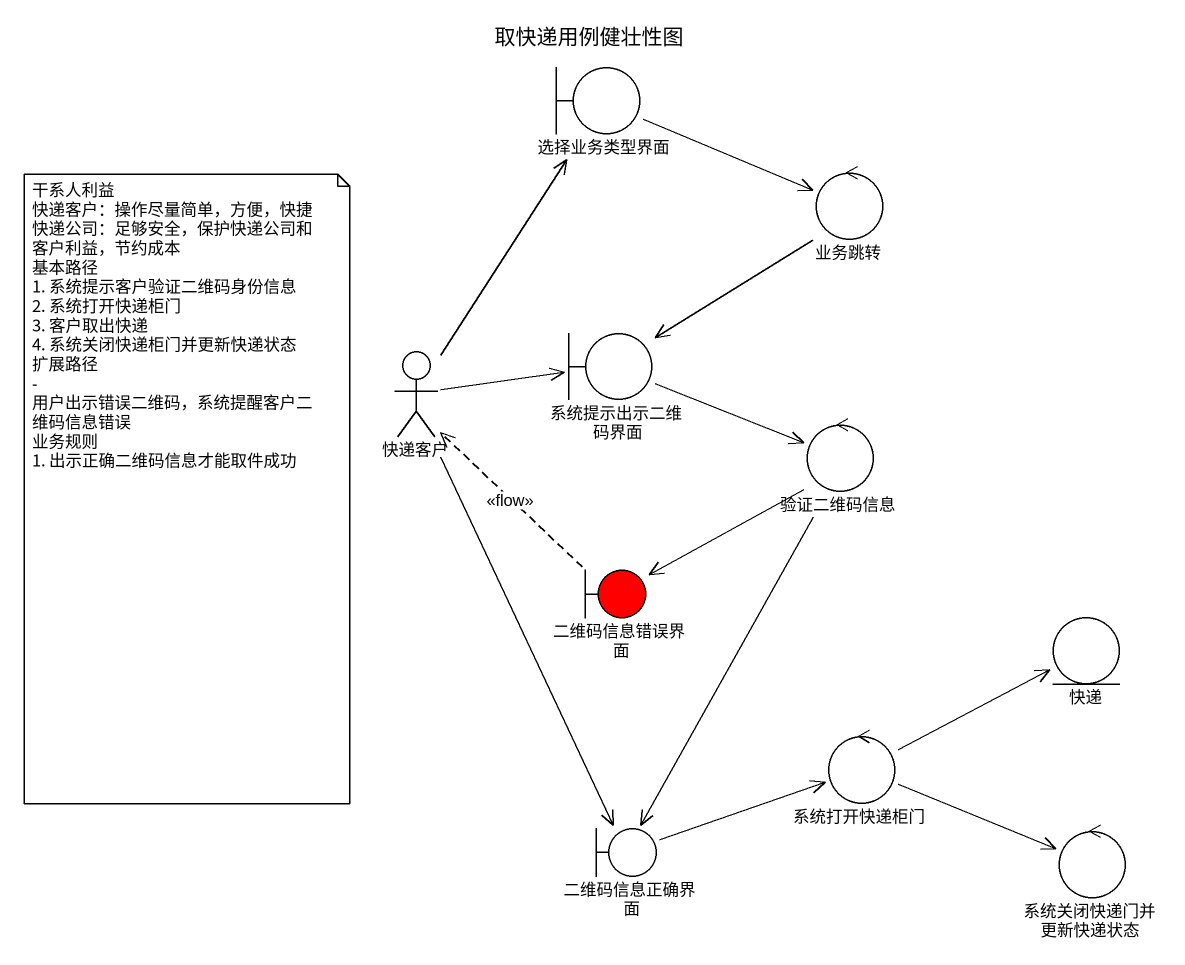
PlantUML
@startuml
title 取快递用例健壮性图
boundary 选择业务类型界面 #FFFFFF
control 业务跳转 #FFFFFF
actor 快递客户
boundary 系统提示出示二维码界面 #FFFFFF
control 验证二维码信息 #FFFFFF
boundary 二维码信息错误界面 #FF0000
entity 快递 #FFFFFF
control 系统打开快递柜门 #FFFFFF
boundary 二维码信息正确界面 #FFFFFF
control 系统关闭快递门并更新快递状态 #FFFFFF
选择业务类型界面 -right-> 业务跳转
业务跳转 --> 系统提示出示二维码界面
快递客户 -up-> 选择业务类型界面
快递客户 -right-> 系统提示出示二维码界面
快递客户 --> 二维码信息正确界面
系统提示出示二维码界面 -right-> 验证二维码信息
验证二维码信息 --> 二维码信息错误界面
验证二维码信息 --> 二维码信息正确界面
二维码信息错误界面 .up.> 快递客户 : <<flow>>
系统打开快递柜门 -right-> 快递
系统打开快递柜门 -right-> 系统关闭快递门并更新快递状态
二维码信息正确界面 -right-> 系统打开快递柜门
note as N1
  干系人利益
  快递客户：操作尽量简单，方便，快捷
  快递公司：足够安全，保护快递公司和客户利益，节约成本
  基本路径
  1. 系统提示客户验证二维码身份信息
  2. 系统打开快递柜门
  3. 客户取出快递
  4. 系统关闭快递柜门并更新快递状态
  扩展路径
  - 用户出示错误二维码，系统提醒客户二维码信息错误
  业务规则
  1. 出示正确二维码信息才能取件成功
end note
@enduml
